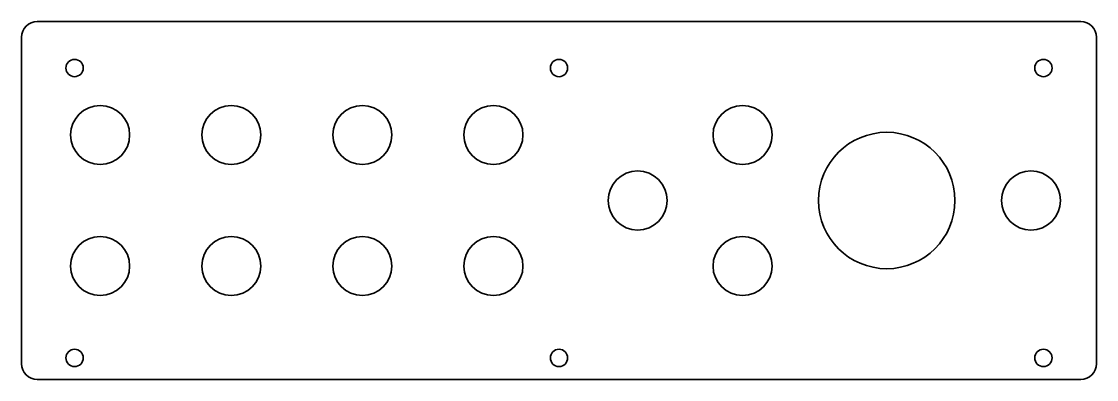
# Model space of a CAD drawing. Header units: millimetres. Extents: x 0 to 410, y 0 to 137.
import ezdxf

# ---------------------------------------------------------------- set-up
doc = ezdxf.new("R2010")
doc.units = ezdxf.units.MM
doc.layers.add('SIMUMAK Visible (ISO)', color=7, linetype='Continuous', lineweight=35)

# ---------------------------------------------------------------- blocks, each defined once
blk = doc.blocks.new('TRC-COM-0031-CHABOTCD_Sheet_VIEW1')
at = {"layer": 'SIMUMAK Visible (ISO)'}
for p, q in [((-199, 68.25), (199, 68.25)), ((-205, -62.25), (-205, 62.25)), ((205, 62.25), (205, -62.25)), ((199, -68.25), (-199, -68.25))]:
    blk.add_line(p, q, dxfattribs=at)
for centre, radius in [((-184.7625, 50.5125), 3.3), ((0, 50.5125), 3.3), ((184.7625, 50.5125), 3.3), ((-175, 25), 11.25), ((-125, 25), 11.25), ((-75, 25), 11.25), ((-25, 25), 11.25), ((70, 25), 11.25), ((125, 0), 26), ((30, 0), 11.25), ((180, 0), 11.25), ((-175, -25), 11.25), ((-125, -25), 11.25), ((-75, -25), 11.25), ((-25, -25), 11.25), ((70, -25), 11.25), ((-184.7625, -60.0125), 3.3), ((0, -60.0125), 3.3), ((184.7625, -60.0125), 3.3)]:
    blk.add_circle(centre, radius, dxfattribs=at)
at = {"layer": 'SIMUMAK Visible (ISO)', "extrusion": (0, 0, -1)}
for centre, start, end in [((199, 62.25), 0, 90), ((-199, 62.25), 90, 180), ((199, -62.25), 270, 360), ((-199, -62.25), 180, 270)]:
    blk.add_arc(centre, 6, start, end, dxfattribs=at)

msp = doc.modelspace()

# ---------------------------------------------------------------- block references
msp.add_blockref('TRC-COM-0031-CHABOTCD_Sheet_VIEW1', (205, 68.25))

doc.saveas('drawing.dxf')
